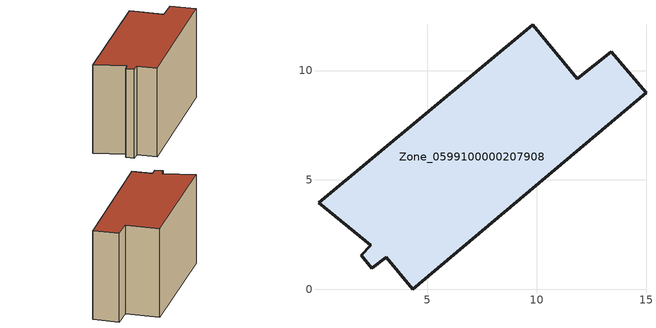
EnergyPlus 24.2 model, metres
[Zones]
Zone_0599100000207908
 floor ground (C_G): 1.97,1.54 2.41,2 0.02,3.96 9.83,12.09 11.86,9.63 13.42,10.85 15,8.98 4.34,0 3.11,1.46 2.46,0.95 z0
 wall outside (C_F): 3.11,1.46 4.34,0 15,8.98 13.42,10.85 11.86,9.63 9.83,12.09 0.02,3.96 2.41,2 1.97,1.54 2.46,0.95 3.11,1.46 z0:8.68
 roof outside (C_R): 2.41,2 1.97,1.54 2.46,0.95 3.11,1.46 4.34,0 15,8.98 13.42,10.85 11.86,9.63 9.83,12.09 0.02,3.96 z8.68
[BUILDING]
Pand.0599100000207908: North Axis=0; Terrain=City; Loads Convergence Tolerance Value=0.04; Temperature Convergence Tolerance Value=0.4; Solar Distribution=FullExterior; Maximum Number of Warmup Days=25; Minimum Number of Warmup Days=1
[Site:Location]
Rotterdam.The.Hague.AP_ZH_NLD Design_Conditions: Latitude=51.96; Longitude=4.45; Time Zone=1; Elevation=-4.5
[SITE:GROUNDTEMPERATURE:BUILDINGSURFACE]
18, 18, 18, 18, 18, 18, 18, 18, 18, 18, 18, 18
[MATERIAL] Thermal Absorptance=0.9; Solar Absorptance=0.7; Visible Absorptance=0.7
Name | Roughness | Thickness | Conductivity | Density | Specific Heat
G.TC.1946 | MediumSmooth | 0.15 | 1 | 540 | 1210
F.TC.1946 | Rough | 0.3 | 0.857143 | 1920 | 840
R.TC.1946 | MediumRough | 0.2 | 0.909091 | 1500 | 1000
[CONSTRUCTION]
C_G: G.TC.1946
C_F: F.TC.1946
C_R: R.TC.1946
[ZONE]
Zone_0599100000207908: Type=1; Multiplier=1; Ceiling Height=Autocalculate; Volume=Autocalculate; Floor Area=autocalculate; Part of Total Floor Area=Yes
[ZONEINFILTRATION:DESIGNFLOWRATE]
Infil_Zone_0599100000207908: Zone or ZoneList or Space or SpaceList=Zone_0599100000207908; Schedule=AlwaysOn; Design Flow Rate Calculation Method=Flow/Area; Flow Rate per Floor Area=0.003; Constant Term Coefficient=1; Temperature Term Coefficient=0; Velocity Term Coefficient=0; Velocity Squared Term Coefficient=0
[HVACTEMPLATE:ZONE:IDEALLOADSAIRSYSTEM]
Zone_0599100000207908: Maximum Heating Supply Air Temperature=50; Minimum Cooling Supply Air Temperature=13; Maximum Heating Supply Air Humidity Ratio=0.0156; Minimum Cooling Supply Air Humidity Ratio=0.0077; Heating Limit=NoLimit; Cooling Limit=NoLimit; Dehumidification Control Type=ConstantSensibleHeatRatio; Cooling Sensible Heat Ratio=0.7; Dehumidification Setpoint=60; Humidification Control Type=None; Humidification Setpoint=30; Outdoor Air Method=None; Outdoor Air Flow Rate per Person=0.00944; Outdoor Air Flow Rate per Zone Floor Area=0; Outdoor Air Flow Rate per Zone=0; Demand Controlled Ventilation Type=None; Outdoor Air Economizer Type=NoEconomizer; Heat Recovery Type=None; Sensible Heat Recovery Effectiveness=0.7; Latent Heat Recovery Effectiveness=0.65
[ZONECONTROL:THERMOSTAT]
ThermostatControl_Zone_0599100000207908: Zone or ZoneList=Zone_0599100000207908; Control Type Schedule=DualSetpointControlType; Control 1=Thermostat_Zone_0599100000207908; Temperature Difference Between Cutout And Setpoint=0
[THERMOSTATSETPOINT:DUALSETPOINT]
Thermostat_Zone_0599100000207908: Heating Setpoint Temperature Schedule=HeatingSetpoint_Zone_0599100000207908; Cooling Setpoint Temperature Schedule=CoolingSetpoint_Zone_0599100000207908
[SCHEDULE:COMPACT]
HeatingSetpoint_Zone_0599100000207908: Through: 12/31, For: AllDays, Until: 24:00, 21
CoolingSetpoint_Zone_0599100000207908: Through: 12/31, For: AllDays, Until: 24:00, 24
DualSetpointControlType: Through: 12/31, For: AllDays, Until: 24:00, 4
AlwaysOn: Through: 12/31, For: AllDays, Until: 24:00, 1
